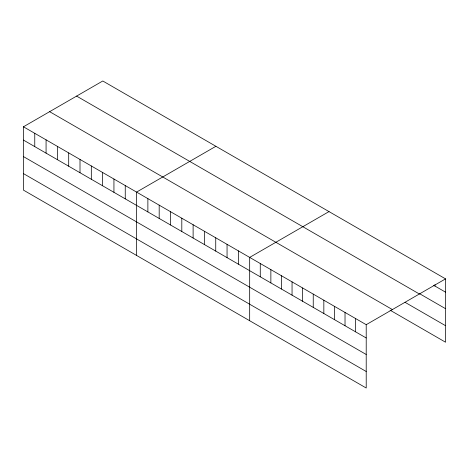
<?xml version="1.0" encoding="UTF-8"?>
<svg xmlns="http://www.w3.org/2000/svg" width="469" height="469" viewBox="0 0 469 469"><rect width="100%" height="100%" fill="white"/><g stroke="black" fill="none" stroke-linecap="round" stroke-linejoin="round"><path stroke-width="0.7" d="M23.45 126.788L366.213 324.683L366.213 388.015L23.45 190.121L23.45 126.788L102.787 80.985L445.55 278.879L445.55 342.212L390.085 310.185M215.898 146.293L136.561 192.097L136.561 255.423M329.009 211.595L249.672 257.399L249.672 320.732M366.213 324.683L445.55 278.879M433.708 285.334L445.55 292.169M419.374 293.571L445.55 308.684M76.605 96.098L419.368 293.993M405.04 302.312L445.55 325.697M49.632 111.675L392.395 309.569M23.45 140.079L366.213 337.973M23.45 156.593L366.213 354.488M23.45 173.606L366.213 371.501M434.956 284.654L434.956 286.049M355.619 318.568L355.619 331.853M345.026 312.448L345.026 325.738M334.432 306.333L334.432 319.624M323.839 300.219L323.839 313.503M313.239 294.098L313.239 307.388M302.646 287.984L302.646 301.274M292.052 281.863L292.052 295.153M281.459 275.749L281.459 289.039M270.865 269.634L270.865 282.924M260.272 263.514L260.272 276.804M238.363 250.868L238.363 264.158M227.055 244.337L227.055 257.628M215.74 237.806L215.74 251.097M204.431 231.276L204.431 244.566M193.117 224.745L193.117 238.035M181.808 218.214L181.808 231.504M170.493 211.683L170.493 224.973M159.184 205.152L159.184 218.443M147.876 198.627L147.876 211.912M125.252 185.566L125.252 198.856M113.938 179.035L113.938 192.325M102.629 172.504L102.629 185.794M91.32 165.973L91.32 179.264M80.006 159.442L80.006 172.733M68.697 152.912L68.697 166.202M57.382 146.381L57.382 159.671M46.073 139.85L46.073 153.14M34.759 133.319L34.759 146.609"/></g></svg>
